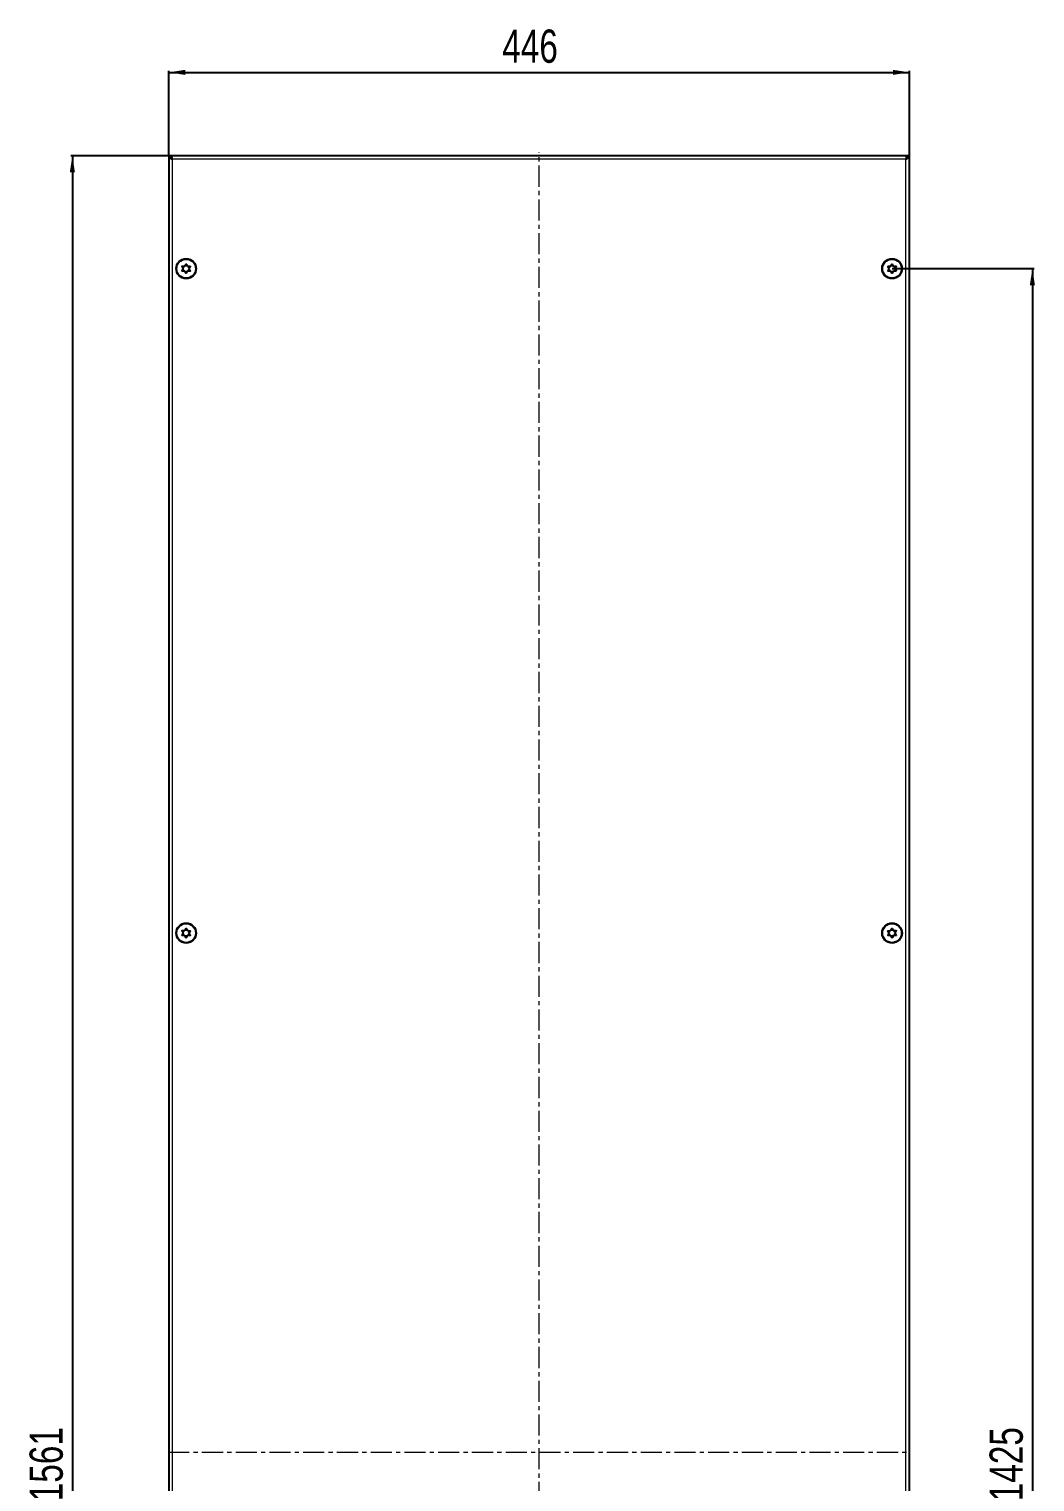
# Model space of a CAD drawing. Header units: millimetres. Extents: x 73 to 1389, y -624 to 1170.
# Drawn here: x 73 to 679, y 260 to 1135 of the extents above; entities that cross this region are included whole.
import ezdxf

# ---------------------------------------------------------------- set-up
doc = ezdxf.new("R2010")
doc.units = ezdxf.units.MM
doc.linetypes.add('CENTERX2', pattern=[20.32, 12.7, -2.54, 2.54, -2.54])
doc.layers.add('FORMAT', color=7, linetype='Continuous')
doc.styles.add('SLDTEXTSTYLE0', font='TXT', dxfattribs={"width": 0.75})
doc.dimstyles.new('SLDDIMSTYLE0', dxfattribs={"dimtxt": 20, "dimasz": 10, "dimexe": 0, "dimexo": 0.0625, "dimgap": 5, "dimtad": 2, "dimdec": 1, "dimrnd": 1e-09, "dimzin": 12, "dimdsep": 46, "dimtxsty": 'SLDTEXTSTYLE0', "dimsah": 1, "dimcen": 0.09, "dimadec": 0, "dimazin": 3, "dimtfac": 1, "dimtofl": 0, "dimtmove": 0, "dimatfit": 3, "dimfxl": 0, "dimfrac": 2, "dimtolj": 1, "dimtzin": 12, "dimarcsym": 0})

# ---------------------------------------------------------------- blocks, each defined once
blk = doc.blocks.new('_D')
at = {"layer": 'FORMAT'}
for p, q in [((156.97, 1058.53), (156.97, 1109.69)), ((156.97, 1108.69), (602.97, 1108.69)), ((602.97, 1058.53), (602.97, 1109.69))]:
    blk.add_line(p, q, dxfattribs=at)
for points in [[(156.97, 1108.69), (166.97, 1107.15), (166.97, 1110.22)], [(602.97, 1108.69), (592.97, 1110.22), (592.97, 1107.15)]]:
    blk.add_solid(points, dxfattribs=at)
at = {"layer": 'FORMAT', "insert": (357.8, 1134.47), "char_height": 20, "attachment_point": 1, "style": 'SLDTEXTSTYLE0'}
blk.add_mtext('446', dxfattribs=at)
blk = doc.blocks.new('_D_1')
at = {"layer": 'FORMAT'}
for p, q in [((158.66, 1058.52), (97.96, 1058.52)), ((98.96, 1058.52), (98.96, -502.48)), ((158.66, -502.48), (97.96, -502.48))]:
    blk.add_line(p, q, dxfattribs=at)
for points in [[(98.96, 1058.52), (97.43, 1048.52), (100.5, 1048.52)], [(98.96, -502.48), (100.5, -492.48), (97.43, -492.48)]]:
    blk.add_solid(points, dxfattribs=at)
at = {"layer": 'FORMAT', "insert": (73.18, 248.46), "char_height": 20, "attachment_point": 1, "rotation": 90, "style": 'SLDTEXTSTYLE0'}
blk.add_mtext('1561', dxfattribs=at)
blk = doc.blocks.new('_D_2')
at = {"layer": 'FORMAT'}
for p, q in [((592.48, 990.52), (677.97, 990.52)), ((676.97, 990.52), (676.97, -434.48)), ((592.48, -434.48), (677.97, -434.48))]:
    blk.add_line(p, q, dxfattribs=at)
for points in [[(676.97, 990.52), (675.43, 980.52), (678.51, 980.52)], [(676.97, -434.48), (678.51, -424.48), (675.43, -424.48)]]:
    blk.add_solid(points, dxfattribs=at)
at = {"layer": 'FORMAT', "insert": (651.19, 248.46), "char_height": 20, "attachment_point": 1, "rotation": 90, "style": 'SLDTEXTSTYLE0'}
blk.add_mtext('1425', dxfattribs=at)

msp = doc.modelspace()

# ---------------------------------------------------------------- linework, layer by layer
at = {"color": 7, "linetype": 'Continuous', "lineweight": 25}
for p, q in [((156.97, 1058.52), (156.97, -502.48)), ((156.97, 1058.52), (158.47, 1058.52)), ((601.27, 1058.52), (158.67, 1058.52)), ((158.67, 1057.4), (158.67, 1058.52)), ((601.27, 1058.52), (601.27, 1057.4)), ((602.97, 1058.52), (601.47, 1058.52)), ((602.97, -502.48), (602.97, 1058.52))]:
    msp.add_line(p, q, dxfattribs=at)
at = {"color": 8, "linetype": 'Continuous', "lineweight": 18}
for p, q in [((600.87, 1056.42), (159.07, 1056.42)), ((159.07, 1056.42), (159.07, -500.38)), ((600.87, -500.38), (600.87, 1056.42))]:
    msp.add_line(p, q, dxfattribs=at)
at = {"color": 7, "linetype": 'Continuous', "lineweight": 25}
for centre, radius in [((167.47, 990.52), 6), ((167.47, 990.52), 5.79), ((167.47, 990.52), 1.85), ((592.47, 990.52), 6), ((592.47, 990.52), 5.79), ((592.47, 990.52), 1.85), ((167.47, 590.52), 6), ((167.47, 590.52), 5.79), ((592.47, 590.52), 6), ((592.47, 590.52), 5.79), ((167.47, 590.52), 1.85), ((592.47, 590.52), 1.85)]:
    msp.add_circle(centre, radius, dxfattribs=at)
for points, knots in [([(156.97, 1058.52), (157, 1058.34), (157.07, 1057.98), (157.57, 1057.45), (158.27, 1056.93), (158.81, 1056.58), (159.07, 1056.42)], [0, 0, 0, 0, 0.254757, 0.509649, 0.764542, 1, 1, 1, 1]), ([(158.47, 1058.52), (158.47, 1058.47), (158.47, 1058.34), (158.49, 1058.16), (158.52, 1057.98), (158.55, 1057.79), (158.6, 1057.61), (158.66, 1057.42), (158.72, 1057.24), (158.8, 1057.04), (158.89, 1056.82), (158.98, 1056.62), (159.04, 1056.48), (159.07, 1056.42)], [0, 0, 0, 0, 0.06461, 0.19436, 0.259531, 0.324137, 0.45388, 0.519047, 0.598003, 0.716919, 0.795977, 0.917508, 1, 1, 1, 1]), ([(600.87, 1056.42), (601.15, 1056.6), (601.71, 1056.96), (602.41, 1057.49), (602.88, 1058.01), (602.94, 1058.36), (602.97, 1058.52)], [0, 0, 0, 0, 0.254753, 0.509645, 0.764538, 1, 1, 1, 1]), ([(600.87, 1056.42), (600.89, 1056.47), (600.95, 1056.6), (601.03, 1056.78), (601.11, 1056.96), (601.18, 1057.15), (601.25, 1057.33), (601.31, 1057.52), (601.36, 1057.7), (601.41, 1057.9), (601.44, 1058.12), (601.46, 1058.32), (601.47, 1058.46), (601.47, 1058.52)], [0, 0, 0, 0, 0.06461, 0.19436, 0.259531, 0.324137, 0.45388, 0.519047, 0.598003, 0.716919, 0.795977, 0.917508, 1, 1, 1, 1]), ([(169.92, 991.87), (169.91, 991.88), (169.9, 991.9), (169.84, 991.92), (169.7, 991.95), (169.31, 991.94), (168.77, 991.93), (168.22, 992.23), (167.94, 992.67), (167.77, 993.02), (167.65, 993.23), (167.59, 993.3), (167.55, 993.32), (167.52, 993.32), (167.49, 993.31), (167.43, 993.27), (167.27, 993.05), (167.07, 992.62), (166.61, 992.08), (165.91, 991.99), (165.43, 992.04), (165.17, 992.03), (165.1, 992), (165.08, 991.98), (165.06, 991.95), (165.06, 991.91), (165.07, 991.87), (165.09, 991.79), (165.2, 991.59), (165.4, 991.27), (165.62, 990.8), (165.58, 990.17), (165.28, 989.72), (165.07, 989.39), (165.01, 989.26), (165, 989.2), (165.01, 989.17), (165.04, 989.14), (165.09, 989.12), (165.24, 989.09), (165.62, 989.1), (166.16, 989.11), (166.72, 988.81), (167, 988.37), (167.17, 988.02), (167.29, 987.81), (167.35, 987.74), (167.39, 987.72), (167.42, 987.72), (167.45, 987.73), (167.51, 987.77), (167.66, 987.99), (167.87, 988.42), (168.32, 988.96), (169.03, 989.05), (169.5, 989), (169.77, 989.01), (169.84, 989.04), (169.86, 989.06), (169.87, 989.09), (169.88, 989.13), (169.87, 989.17), (169.84, 989.25), (169.74, 989.45), (169.53, 989.77), (169.32, 990.24), (169.35, 990.87), (169.65, 991.32), (169.87, 991.65), (169.93, 991.78), (169.93, 991.84), (169.92, 991.86), (169.92, 991.87)], [0, 0, 0, 0, 0.002009, 0.00442, 0.009365, 0.025528, 0.067705, 0.095786, 0.124646, 0.150342, 0.160519, 0.163394, 0.165697, 0.167245, 0.168874, 0.17077, 0.178606, 0.211994, 0.249994, 0.287995, 0.321383, 0.329219, 0.331115, 0.332744, 0.334292, 0.336217, 0.338535, 0.341318, 0.349662, 0.375358, 0.404217, 0.432298, 0.474475, 0.490639, 0.496669, 0.49844, 0.5, 0.502009, 0.50442, 0.509365, 0.525528, 0.567705, 0.595786, 0.624646, 0.650342, 0.660519, 0.663394, 0.665697, 0.667245, 0.668874, 0.67077, 0.678606, 0.711994, 0.749994, 0.787995, 0.821383, 0.829219, 0.831115, 0.832744, 0.834292, 0.836217, 0.838535, 0.841318, 0.849662, 0.875358, 0.904217, 0.932298, 0.974475, 0.990639, 0.996669, 0.99844, 1, 1, 1, 1]), ([(590.02, 991.87), (590.01, 991.86), (590, 991.83), (590.01, 991.77), (590.07, 991.64), (590.28, 991.32), (590.58, 990.87), (590.62, 990.24), (590.4, 989.77), (590.2, 989.44), (590.08, 989.23), (590.06, 989.13), (590.06, 989.09), (590.08, 989.06), (590.1, 989.04), (590.17, 989.01), (590.43, 989), (590.91, 989.05), (591.61, 988.96), (592.07, 988.42), (592.27, 987.99), (592.43, 987.77), (592.49, 987.73), (592.52, 987.72), (592.55, 987.72), (592.58, 987.74), (592.61, 987.77), (592.66, 987.83), (592.77, 988.03), (592.94, 988.37), (593.22, 988.81), (593.77, 989.11), (594.31, 989.1), (594.71, 989.09), (594.85, 989.12), (594.9, 989.15), (594.93, 989.17), (594.93, 989.21), (594.92, 989.27), (594.87, 989.4), (594.65, 989.72), (594.35, 990.17), (594.32, 990.8), (594.53, 991.27), (594.74, 991.6), (594.85, 991.81), (594.88, 991.91), (594.88, 991.95), (594.86, 991.98), (594.84, 992), (594.77, 992.03), (594.5, 992.04), (594.03, 991.99), (593.32, 992.08), (592.87, 992.62), (592.66, 993.05), (592.51, 993.27), (592.45, 993.31), (592.42, 993.32), (592.39, 993.32), (592.36, 993.3), (592.33, 993.27), (592.28, 993.21), (592.16, 993.01), (592, 992.67), (591.72, 992.23), (591.16, 991.93), (590.62, 991.94), (590.23, 991.95), (590.08, 991.92), (590.03, 991.89), (590.02, 991.88), (590.02, 991.87)], [0, 0, 0, 0, 0.002009, 0.00442, 0.009365, 0.025528, 0.067705, 0.095786, 0.124646, 0.150342, 0.160519, 0.163394, 0.165697, 0.167245, 0.168874, 0.17077, 0.178606, 0.211994, 0.249994, 0.287995, 0.321383, 0.329219, 0.331115, 0.332744, 0.334292, 0.336217, 0.338535, 0.341318, 0.349662, 0.375358, 0.404217, 0.432298, 0.474475, 0.490639, 0.496669, 0.49844, 0.5, 0.502009, 0.50442, 0.509365, 0.525528, 0.567705, 0.595786, 0.624646, 0.650342, 0.660519, 0.663394, 0.665697, 0.667245, 0.668874, 0.67077, 0.678606, 0.711994, 0.749994, 0.787995, 0.821383, 0.829219, 0.831115, 0.832744, 0.834292, 0.836217, 0.838535, 0.841318, 0.849662, 0.875358, 0.904217, 0.932298, 0.974475, 0.990639, 0.996669, 0.99844, 1, 1, 1, 1]), ([(169.92, 591.87), (169.91, 591.88), (169.9, 591.9), (169.84, 591.92), (169.7, 591.95), (169.31, 591.94), (168.77, 591.93), (168.22, 592.23), (167.94, 592.67), (167.77, 593.02), (167.65, 593.23), (167.59, 593.3), (167.55, 593.32), (167.52, 593.32), (167.49, 593.31), (167.43, 593.27), (167.27, 593.05), (167.07, 592.62), (166.61, 592.08), (165.91, 591.99), (165.43, 592.04), (165.17, 592.03), (165.1, 592), (165.08, 591.98), (165.06, 591.95), (165.06, 591.91), (165.07, 591.87), (165.09, 591.79), (165.2, 591.59), (165.4, 591.27), (165.62, 590.8), (165.58, 590.17), (165.28, 589.72), (165.07, 589.39), (165.01, 589.26), (165, 589.2), (165.01, 589.17), (165.04, 589.14), (165.09, 589.12), (165.24, 589.09), (165.62, 589.1), (166.16, 589.11), (166.72, 588.81), (167, 588.37), (167.17, 588.02), (167.29, 587.81), (167.35, 587.74), (167.39, 587.72), (167.42, 587.72), (167.45, 587.73), (167.51, 587.77), (167.66, 587.99), (167.87, 588.42), (168.32, 588.96), (169.03, 589.05), (169.5, 589), (169.77, 589.01), (169.84, 589.04), (169.86, 589.06), (169.87, 589.09), (169.88, 589.13), (169.87, 589.17), (169.84, 589.25), (169.74, 589.45), (169.53, 589.77), (169.32, 590.24), (169.35, 590.87), (169.65, 591.32), (169.87, 591.65), (169.93, 591.78), (169.93, 591.84), (169.92, 591.86), (169.92, 591.87)], [0, 0, 0, 0, 0.002009, 0.00442, 0.009365, 0.025528, 0.067705, 0.095786, 0.124646, 0.150342, 0.160519, 0.163394, 0.165697, 0.167245, 0.168874, 0.17077, 0.178606, 0.211994, 0.249994, 0.287995, 0.321383, 0.329219, 0.331115, 0.332744, 0.334292, 0.336217, 0.338535, 0.341318, 0.349662, 0.375358, 0.404217, 0.432298, 0.474475, 0.490639, 0.496669, 0.49844, 0.5, 0.502009, 0.50442, 0.509365, 0.525528, 0.567705, 0.595786, 0.624646, 0.650342, 0.660519, 0.663394, 0.665697, 0.667245, 0.668874, 0.67077, 0.678606, 0.711994, 0.749994, 0.787995, 0.821383, 0.829219, 0.831115, 0.832744, 0.834292, 0.836217, 0.838535, 0.841318, 0.849662, 0.875358, 0.904217, 0.932298, 0.974475, 0.990639, 0.996669, 0.99844, 1, 1, 1, 1]), ([(590.02, 591.87), (590.01, 591.86), (590, 591.83), (590.01, 591.77), (590.07, 591.64), (590.28, 591.32), (590.58, 590.87), (590.62, 590.24), (590.4, 589.77), (590.2, 589.44), (590.08, 589.23), (590.06, 589.13), (590.06, 589.09), (590.08, 589.06), (590.1, 589.04), (590.17, 589.01), (590.43, 589), (590.91, 589.05), (591.61, 588.96), (592.07, 588.42), (592.27, 587.99), (592.43, 587.77), (592.49, 587.73), (592.52, 587.72), (592.55, 587.72), (592.58, 587.74), (592.61, 587.77), (592.66, 587.83), (592.77, 588.03), (592.94, 588.37), (593.22, 588.81), (593.77, 589.11), (594.31, 589.1), (594.71, 589.09), (594.85, 589.12), (594.9, 589.15), (594.93, 589.17), (594.93, 589.21), (594.92, 589.27), (594.87, 589.4), (594.65, 589.72), (594.35, 590.17), (594.32, 590.8), (594.53, 591.27), (594.74, 591.6), (594.85, 591.81), (594.88, 591.91), (594.88, 591.95), (594.86, 591.98), (594.84, 592), (594.77, 592.03), (594.5, 592.04), (594.03, 591.99), (593.32, 592.08), (592.87, 592.62), (592.66, 593.05), (592.51, 593.27), (592.45, 593.31), (592.42, 593.32), (592.39, 593.32), (592.36, 593.3), (592.33, 593.27), (592.28, 593.21), (592.16, 593.01), (592, 592.67), (591.72, 592.23), (591.16, 591.93), (590.62, 591.94), (590.23, 591.95), (590.08, 591.92), (590.03, 591.89), (590.02, 591.88), (590.02, 591.87)], [0, 0, 0, 0, 0.002009, 0.00442, 0.009365, 0.025528, 0.067705, 0.095786, 0.124646, 0.150342, 0.160519, 0.163394, 0.165697, 0.167245, 0.168874, 0.17077, 0.178606, 0.211994, 0.249994, 0.287995, 0.321383, 0.329219, 0.331115, 0.332744, 0.334292, 0.336217, 0.338535, 0.341318, 0.349662, 0.375358, 0.404217, 0.432298, 0.474475, 0.490639, 0.496669, 0.49844, 0.5, 0.502009, 0.50442, 0.509365, 0.525528, 0.567705, 0.595786, 0.624646, 0.650342, 0.660519, 0.663394, 0.665697, 0.667245, 0.668874, 0.67077, 0.678606, 0.711994, 0.749994, 0.787995, 0.821383, 0.829219, 0.831115, 0.832744, 0.834292, 0.836217, 0.838535, 0.841318, 0.849662, 0.875358, 0.904217, 0.932298, 0.974475, 0.990639, 0.996669, 0.99844, 1, 1, 1, 1])]:
    msp.add_open_spline(points, degree=3, knots=knots, dxfattribs=at)
for points in [[(159.07, 1056.42), (159.04, 1056.7), (158.97, 1057.25), (158.87, 1057.94), (158.77, 1058.43), (158.7, 1058.49), (158.67, 1058.52)], [(601.27, 1058.52), (601.24, 1058.49), (601.17, 1058.43), (601.07, 1057.94), (600.97, 1057.25), (600.9, 1056.7), (600.87, 1056.42)]]:
    msp.add_open_spline(points, degree=3, dxfattribs=at)
at = {"layer": 'FORMAT', "linetype": 'CENTERX2', "lineweight": 18}
for p, q in [((379.97, -504.48), (379.97, 1060.52)), ((156.67, 278.02), (603.27, 278.02))]:
    msp.add_line(p, q, dxfattribs=at)

# ---------------------------------------------------------------- dimensions: what is measured, and where the dimension line sits
at = {"layer": 'FORMAT'}
dim = msp.add_linear_dim(base=(602.97, 1108.69), p1=(156.97, 1058.52), p2=(602.97, 1058.52), dimstyle='SLDDIMSTYLE0', dxfattribs=at)
dim.commit()
dim.dimension.update_dxf_attribs({"geometry": '_D', "text_midpoint": (379.97, 1108.69), "dimtype": 160})
for base, p1, p2, picture, middle in [((98.96, -502.48), (158.67, 1058.52), (158.67, -502.48), '_D_1', (98.96, 278.02)), ((676.97, -434.48), (592.47, 990.52), (592.47, -434.48), '_D_2', (676.97, 278.02))]:
    dim = msp.add_linear_dim(base=base, p1=p1, p2=p2, angle=90, dimstyle='SLDDIMSTYLE0', dxfattribs=at)
    dim.commit()
    dim.dimension.update_dxf_attribs({"geometry": picture, "text_midpoint": middle, "dimtype": 160})

doc.saveas('drawing.dxf')
